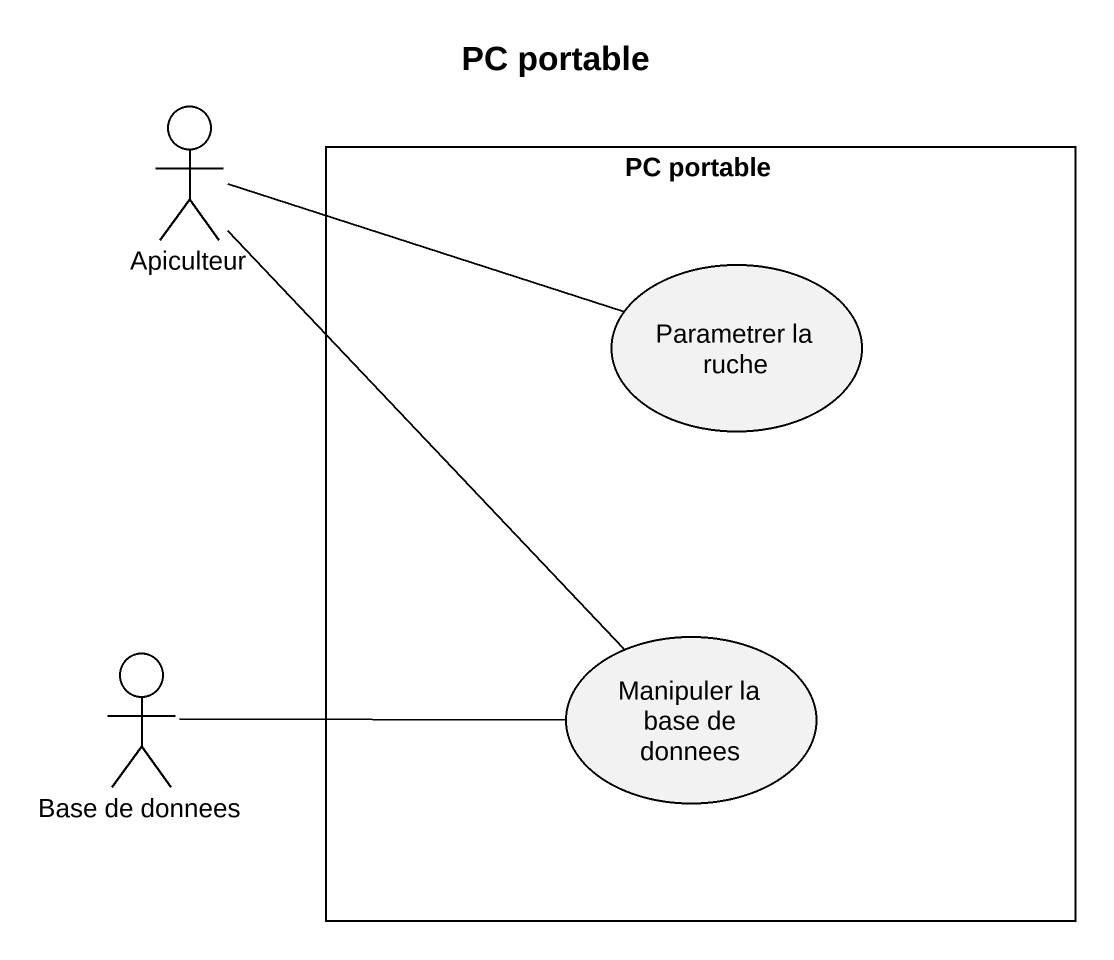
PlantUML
@startuml
title PC portable
actor Apiculteur
rectangle "PC portable" as PC_portable {
  usecase "Parametrer la ruche" as Parametrer_la_ruche
  usecase "Manipuler la base de donnees" as Manipuler_la_base_de_donnees
}
actor "Base de donnees" as Base_de_donnees
Apiculteur -right- Parametrer_la_ruche
Apiculteur -- Manipuler_la_base_de_donnees
Base_de_donnees -right- Manipuler_la_base_de_donnees
@enduml
